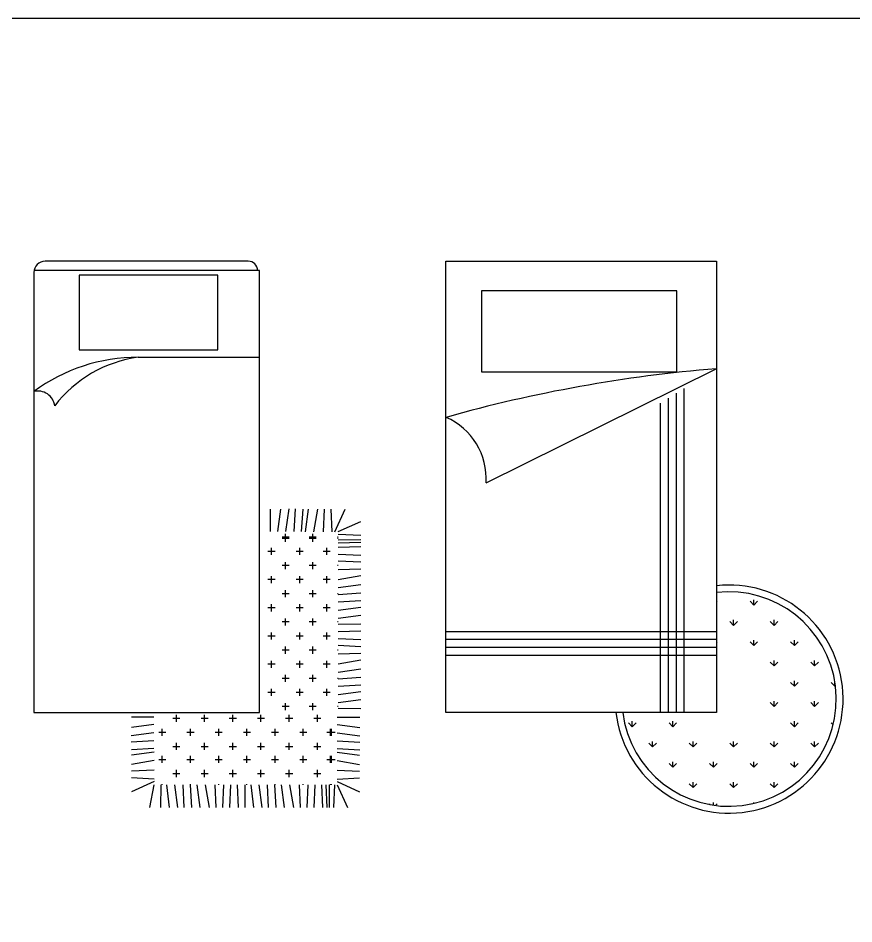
# Model space of a CAD drawing. Extents: x 0.4 to 15.8, y 0.3 to 17.5.
# Drawn here: x 3.667 to 7.373, y 4.284 to 8.298 of the extents above; entities that cross this region are included whole.
import ezdxf

# ---------------------------------------------------------------- set-up
doc = ezdxf.new("R2010")
doc.units = 0
doc.header["$LTSCALE"] = 0.5
doc.header["$MEASUREMENT"] = 0
doc.layers.get('0').update_dxf_attribs({"linetype": 'CONTINUOUS'})
doc.layers.add('Deftpoints', color=7, linetype='CONTINUOUS', plot=False)
doc.layers.add('WWW.DWGAUTOCAD.COM', color=7, linetype='CONTINUOUS')

# ---------------------------------------------------------------- blocks, each defined once
blk = doc.blocks.new('A$C428D3FEE')
for p, q in [((0, 0.4427), (0, 2.4427)), ((0, 2.4427), (1.2, 2.4427)), ((1.2, 2.4427), (1.2, 0.4427)), ((1.2, 2.4427), (1.2, 1.8427)), ((0.1576, 2.3113), (0.1576, 1.9522)), ((1.0241, 2.3113), (0.1576, 2.3113)), ((1.0241, 1.9522), (1.0241, 2.3113)), ((0.1576, 1.9522), (1.0241, 1.9522)), ((0.1781, 1.4598), (1.1985, 1.9659)), ((1.0217, 0.4427), (1.0217, 1.8569)), ((1.0567, 0.4427), (1.0567, 1.8785)), ((0.9517, 0.4427), (0.9517, 1.8137)), ((0.9867, 0.4427), (0.9867, 1.8353)), ((1.2, 0.9329), (1.2024, 0.9353)), ((1.3652, 0.9185), (1.3483, 0.9353)), ((1.3652, 0.9185), (1.3652, 0.9423)), ((1.382, 0.9353), (1.3652, 0.9185)), ((1.2754, 0.8287), (1.2585, 0.8455)), ((1.2753, 0.8287), (1.2753, 0.8525)), ((1.2922, 0.8455), (1.2754, 0.8287)), ((1.4381, 0.8455), (1.455, 0.8287)), ((1.455, 0.8287), (1.455, 0.8525)), ((1.455, 0.8287), (1.4718, 0.8455)), ((0, 0.8021), (1.2, 0.8021)), ((0, 0.7671), (1.2, 0.7671)), ((1.3652, 0.7389), (1.3652, 0.7627)), ((1.5448, 0.7389), (1.5448, 0.7627)), ((0, 0.7321), (1.2, 0.7321)), ((1.2, 0.7533), (1.2024, 0.7557)), ((1.3652, 0.7389), (1.3483, 0.7557)), ((1.382, 0.7557), (1.3652, 0.7389)), ((1.5448, 0.7389), (1.5279, 0.7557)), ((1.5616, 0.7557), (1.5448, 0.7389)), ((0, 0.6971), (1.2, 0.6971)), ((1.4381, 0.6659), (1.455, 0.6491)), ((1.455, 0.6491), (1.455, 0.6729)), ((1.455, 0.6491), (1.4718, 0.6659)), ((1.6346, 0.6491), (1.6177, 0.6659)), ((1.6346, 0.6491), (1.6346, 0.6729)), ((1.6514, 0.6659), (1.6346, 0.6491)), ((1.5448, 0.5593), (1.5279, 0.5761)), ((1.5448, 0.5593), (1.5448, 0.5831)), ((1.5616, 0.5761), (1.5448, 0.5593)), ((1.7244, 0.5593), (1.7075, 0.5761)), ((1.7244, 0.5593), (1.7244, 0.5796)), ((1.7269, 0.5619), (1.7244, 0.5593)), ((1.4381, 0.4863), (1.455, 0.4695)), ((1.455, 0.4695), (1.455, 0.4933)), ((1.455, 0.4695), (1.4718, 0.4863)), ((1.6346, 0.4695), (1.6177, 0.4863)), ((1.6346, 0.4695), (1.6346, 0.4933)), ((1.6514, 0.4863), (1.6346, 0.4695)), ((1.2, 0.4427), (0, 0.4427)), ((0.8263, 0.3797), (0.8263, 0.4035)), ((1.0059, 0.3797), (1.0059, 0.4035)), ((1.5448, 0.3797), (1.5448, 0.4035)), ((0.8263, 0.3797), (0.8095, 0.3965)), ((0.8432, 0.3965), (0.8263, 0.3797)), ((1.0059, 0.3797), (0.9891, 0.3965)), ((1.0228, 0.3965), (1.0059, 0.3797)), ((1.5448, 0.3797), (1.5279, 0.3965)), ((1.5616, 0.3965), (1.5448, 0.3797)), ((1.7167, 0.3874), (1.7075, 0.3965)), ((0.9161, 0.2899), (0.8993, 0.3067)), ((0.9161, 0.2899), (0.9161, 0.3137)), ((0.933, 0.3067), (0.9161, 0.2899)), ((1.0958, 0.2899), (1.0789, 0.3067)), ((1.0957, 0.2899), (1.0957, 0.3137)), ((1.1126, 0.3067), (1.0958, 0.2899)), ((1.2754, 0.2899), (1.2585, 0.3067)), ((1.2753, 0.2899), (1.2753, 0.3137)), ((1.2922, 0.3067), (1.2754, 0.2899)), ((1.4381, 0.3067), (1.455, 0.2899)), ((1.455, 0.2899), (1.455, 0.3137)), ((1.455, 0.2899), (1.4718, 0.3067)), ((1.6346, 0.2899), (1.6177, 0.3067)), ((1.6346, 0.2899), (1.6346, 0.3137)), ((1.6514, 0.3067), (1.6346, 0.2899)), ((1.0059, 0.2001), (0.9891, 0.2169)), ((1.0059, 0.2001), (1.0059, 0.2239)), ((1.0228, 0.2169), (1.0059, 0.2001)), ((1.1856, 0.2001), (1.1687, 0.2169)), ((1.1855, 0.2001), (1.1855, 0.2239)), ((1.2024, 0.2169), (1.1856, 0.2001)), ((1.3652, 0.2001), (1.3483, 0.2169)), ((1.3652, 0.2001), (1.3652, 0.2239)), ((1.382, 0.2169), (1.3652, 0.2001)), ((1.5448, 0.2001), (1.5279, 0.2169)), ((1.5448, 0.2001), (1.5448, 0.2239)), ((1.5616, 0.2169), (1.5448, 0.2001)), ((1.0958, 0.1103), (1.0789, 0.1271)), ((1.0957, 0.1103), (1.0957, 0.1341)), ((1.1126, 0.1271), (1.0958, 0.1103)), ((1.2754, 0.1103), (1.2585, 0.1271)), ((1.2753, 0.1103), (1.2753, 0.1341)), ((1.2922, 0.1271), (1.2754, 0.1103)), ((1.4381, 0.1271), (1.455, 0.1103)), ((1.455, 0.1103), (1.455, 0.1341)), ((1.455, 0.1103), (1.4718, 0.1271)), ((1.1855, 0.0318), (1.1855, 0.0443)), ((1.3652, 0.0395), (1.3652, 0.0443)), ((1.172, 0.034), (1.1687, 0.0373)), ((1.1955, 0.0304), (1.2024, 0.0373)), ((1.3496, 0.0361), (1.3483, 0.0373))]:
    blk.add_line(p, q)
for centre, radius, start, end in [((1.7165, -4.3539), 6.341, 94.68621, 105.70277), ((-0.1173, 1.4788), 0.296, 356.3031, 66.5848), ((1.2554, 0.502), 0.5053, 186.7434, 96.2929), ((1.2554, 0.502), 0.4753, 187.1712, 96.6919)]:
    blk.add_arc(centre, radius, start, end)
blk = doc.blocks.new('A$C75517FAE')
for p, q in [((0.95, 2.4216), (0.05, 2.4216)), ((1, 2.3796), (0, 2.3796)), ((0, 2.3716), (0, 0.4216)), ((1, 0.4216), (1, 2.3796)), ((0.2011, 2.3591), (0.2011, 2.0291)), ((0.8161, 2.3591), (0.2011, 2.3591)), ((0.8161, 2.0291), (0.8161, 2.3591)), ((0.2011, 2.0291), (0.8161, 2.0291)), ((0.4628, 1.9955), (1, 1.9955)), ((1.0486, 1.2231), (1.0496, 1.3231)), ((1.0823, 1.2232), (1.0952, 1.3231)), ((1.1178, 1.2231), (1.1314, 1.3235)), ((1.1545, 1.2231), (1.1604, 1.3235)), ((1.1874, 1.223), (1.1942, 1.323)), ((1.2044, 1.2225), (1.218, 1.3225)), ((1.2412, 1.2225), (1.2586, 1.3225)), ((1.2844, 1.2225), (1.2884, 1.3225)), ((1.3231, 1.2224), (1.3183, 1.3224)), ((1.3345, 1.2222), (1.3796, 1.3224)), ((1.3493, 1.2231), (1.4495, 1.2681)), ((1.1163, 1.1822), (1.1163, 1.2134)), ((1.1163, 1.1772), (1.1163, 1.2084)), ((1.2363, 1.1822), (1.2363, 1.2134)), ((1.2363, 1.1772), (1.2363, 1.2084)), ((1.3495, 1.2117), (1.4495, 1.2069)), ((1.1319, 1.1978), (1.1006, 1.1978)), ((1.1319, 1.1928), (1.1006, 1.1928)), ((1.2519, 1.1978), (1.2206, 1.1978)), ((1.2519, 1.1928), (1.2206, 1.1928)), ((1.3495, 1.1978), (1.3456, 1.1978)), ((1.3495, 1.1928), (1.3456, 1.1928)), ((1.3495, 1.1872), (1.4495, 1.1881)), ((1.3495, 1.173), (1.4495, 1.1769)), ((1.0694, 1.1353), (1.0381, 1.1353)), ((1.0538, 1.1197), (1.0538, 1.1509)), ((1.1944, 1.1353), (1.1631, 1.1353)), ((1.1788, 1.1197), (1.1788, 1.1509)), ((1.3144, 1.1353), (1.2831, 1.1353)), ((1.2988, 1.1197), (1.2988, 1.1509)), ((1.3495, 1.1538), (1.4495, 1.1577)), ((1.1163, 1.0572), (1.1163, 1.0884)), ((1.2363, 1.0572), (1.2363, 1.0884)), ((1.3495, 1.1236), (1.4495, 1.1188)), ((1.3495, 1.0934), (1.4495, 1.0886)), ((1.1319, 1.0728), (1.1006, 1.0728)), ((1.2519, 1.0728), (1.2206, 1.0728)), ((1.3495, 1.0728), (1.3456, 1.0728)), ((1.3495, 1.0548), (1.4495, 1.0586)), ((1.0694, 1.0103), (1.0381, 1.0103)), ((1.0538, 0.9947), (1.0538, 1.0259)), ((1.1944, 1.0103), (1.1631, 1.0103)), ((1.1788, 0.9947), (1.1788, 1.0259)), ((1.3144, 1.0103), (1.2831, 1.0103)), ((1.2988, 0.9947), (1.2988, 1.0259)), ((1.3495, 1.0115), (1.4495, 1.0289)), ((1.1163, 0.9322), (1.1163, 0.9634)), ((1.2363, 0.9322), (1.2363, 0.9634)), ((1.3495, 0.9748), (1.4495, 0.9883)), ((1.1319, 0.9478), (1.1006, 0.9478)), ((1.2519, 0.9478), (1.2206, 0.9478)), ((1.3495, 0.9478), (1.3456, 0.9478)), ((1.3495, 0.9448), (1.4495, 0.9516)), ((1.0694, 0.8853), (1.0381, 0.8853)), ((1.0538, 0.8697), (1.0538, 0.9009)), ((1.1944, 0.8853), (1.1631, 0.8853)), ((1.1788, 0.8697), (1.1788, 0.9009)), ((1.3144, 0.8853), (1.2831, 0.8853)), ((1.2988, 0.8697), (1.2988, 0.9009)), ((1.3496, 0.9119), (1.4499, 0.9177)), ((1.3496, 0.8752), (1.4499, 0.8887)), ((1.3496, 0.8397), (1.4495, 0.8525)), ((1.1319, 0.8228), (1.1006, 0.8228)), ((1.1163, 0.8072), (1.1163, 0.8384)), ((1.2519, 0.8228), (1.2206, 0.8228)), ((1.2363, 0.8072), (1.2363, 0.8384)), ((1.3495, 0.8228), (1.3456, 0.8228)), ((1.3495, 0.8133), (1.4495, 0.8142)), ((1.0538, 0.7447), (1.0538, 0.7759)), ((1.1788, 0.7447), (1.1788, 0.7759)), ((1.2988, 0.7447), (1.2988, 0.7759)), ((1.3495, 0.7799), (1.4495, 0.7838)), ((1.0694, 0.7603), (1.0381, 0.7603)), ((1.1944, 0.7603), (1.1631, 0.7603)), ((1.3144, 0.7603), (1.2831, 0.7603)), ((1.3495, 0.7497), (1.4495, 0.7449)), ((1.1319, 0.6978), (1.1006, 0.6978)), ((1.1163, 0.6822), (1.1163, 0.7134)), ((1.2519, 0.6978), (1.2206, 0.6978)), ((1.2363, 0.6822), (1.2363, 0.7134)), ((1.3495, 0.6978), (1.3456, 0.6978)), ((1.3495, 0.7195), (1.4495, 0.7147)), ((1.3495, 0.6809), (1.4495, 0.6847)), ((1.0538, 0.6197), (1.0538, 0.6509)), ((1.1788, 0.6197), (1.1788, 0.6509)), ((1.2988, 0.6197), (1.2988, 0.6509)), ((1.3495, 0.6376), (1.4495, 0.655)), ((1.0694, 0.6353), (1.0381, 0.6353)), ((1.1944, 0.6353), (1.1631, 0.6353)), ((1.3144, 0.6353), (1.2831, 0.6353)), ((1.3495, 0.6009), (1.4495, 0.6144)), ((1.1319, 0.5728), (1.1006, 0.5728)), ((1.1163, 0.5572), (1.1163, 0.5884)), ((1.2519, 0.5728), (1.2206, 0.5728)), ((1.2363, 0.5572), (1.2363, 0.5884)), ((1.3495, 0.5728), (1.3456, 0.5728)), ((1.3495, 0.5709), (1.4495, 0.5777)), ((1.0538, 0.4947), (1.0538, 0.5259)), ((1.1788, 0.4947), (1.1788, 0.5259)), ((1.2988, 0.4947), (1.2988, 0.5259)), ((1.3496, 0.5381), (1.4499, 0.5438)), ((1.0694, 0.5103), (1.0381, 0.5103)), ((1.1944, 0.5103), (1.1631, 0.5103)), ((1.3144, 0.5103), (1.2831, 0.5103)), ((1.3496, 0.5013), (1.4499, 0.5148)), ((1.1319, 0.4478), (1.1006, 0.4478)), ((1.1163, 0.4322), (1.1163, 0.4634)), ((1.2519, 0.4478), (1.2206, 0.4478)), ((1.2363, 0.4322), (1.2363, 0.4634)), ((1.3495, 0.4478), (1.3456, 0.4478)), ((1.3496, 0.4658), (1.4495, 0.4786)), ((0, 0.4216), (1, 0.4216)), ((0.6321, 0.3805), (0.6321, 0.4118)), ((0.7571, 0.3805), (0.7571, 0.4118)), ((0.8821, 0.3805), (0.8821, 0.4118)), ((1.0071, 0.3805), (1.0071, 0.4118)), ((1.1321, 0.3805), (1.1321, 0.4118)), ((1.2571, 0.3805), (1.2571, 0.4118)), ((1.3496, 0.4412), (1.4499, 0.4392)), ((0.5323, 0.4013), (0.4323, 0.4003)), ((0.5323, 0.3677), (0.4323, 0.3548)), ((0.6165, 0.3962), (0.6478, 0.3962)), ((0.7415, 0.3962), (0.7728, 0.3962)), ((0.8665, 0.3962), (0.8978, 0.3962)), ((0.9915, 0.3962), (1.0228, 0.3962)), ((1.1165, 0.3962), (1.1478, 0.3962)), ((1.2415, 0.3962), (1.2728, 0.3962)), ((1.345, 0.4013), (1.445, 0.4003)), ((1.345, 0.3677), (1.445, 0.3548)), ((0.5323, 0.3321), (0.4319, 0.3185)), ((0.554, 0.3337), (0.5853, 0.3337)), ((0.5696, 0.318), (0.5696, 0.3493)), ((0.679, 0.3337), (0.7103, 0.3337)), ((0.6946, 0.318), (0.6946, 0.3493)), ((0.804, 0.3337), (0.8353, 0.3337)), ((0.8196, 0.318), (0.8196, 0.3493)), ((0.929, 0.3337), (0.9603, 0.3337)), ((0.9446, 0.318), (0.9446, 0.3493)), ((1.054, 0.3337), (1.0853, 0.3337)), ((1.0696, 0.318), (1.0696, 0.3493)), ((1.179, 0.3337), (1.2103, 0.3337)), ((1.1946, 0.318), (1.1946, 0.3493)), ((1.299, 0.3337), (1.3303, 0.3337)), ((1.304, 0.3337), (1.3353, 0.3337)), ((1.3146, 0.318), (1.3146, 0.3493)), ((1.3196, 0.318), (1.3196, 0.3493)), ((1.345, 0.3321), (1.4453, 0.3185)), ((0.5323, 0.2954), (0.432, 0.2895)), ((0.6321, 0.2555), (0.6321, 0.2868)), ((0.7571, 0.2555), (0.7571, 0.2868)), ((0.8821, 0.2555), (0.8821, 0.2868)), ((1.0071, 0.2555), (1.0071, 0.2868)), ((1.1321, 0.2555), (1.1321, 0.2868)), ((1.2571, 0.2555), (1.2571, 0.2868)), ((1.345, 0.2954), (1.4453, 0.2895)), ((0.5324, 0.2625), (0.4324, 0.2557)), ((0.5329, 0.2455), (0.4329, 0.2319)), ((0.6165, 0.2712), (0.6478, 0.2712)), ((0.7415, 0.2712), (0.7728, 0.2712)), ((0.8665, 0.2712), (0.8978, 0.2712)), ((0.9915, 0.2712), (1.0228, 0.2712)), ((1.1165, 0.2712), (1.1478, 0.2712)), ((1.2415, 0.2712), (1.2728, 0.2712)), ((1.3444, 0.2455), (1.4444, 0.2319)), ((1.3449, 0.2625), (1.4449, 0.2557)), ((0.5329, 0.2087), (0.4329, 0.1913)), ((0.554, 0.2137), (0.5853, 0.2137)), ((0.5696, 0.198), (0.5696, 0.2293)), ((0.679, 0.2137), (0.7103, 0.2137)), ((0.6946, 0.198), (0.6946, 0.2293)), ((0.804, 0.2137), (0.8353, 0.2137)), ((0.8196, 0.198), (0.8196, 0.2293)), ((0.929, 0.2137), (0.9603, 0.2137)), ((0.9446, 0.198), (0.9446, 0.2293)), ((1.054, 0.2137), (1.0853, 0.2137)), ((1.0696, 0.198), (1.0696, 0.2293)), ((1.179, 0.2137), (1.2103, 0.2137)), ((1.1946, 0.198), (1.1946, 0.2293)), ((1.299, 0.2137), (1.3303, 0.2137)), ((1.304, 0.2137), (1.3353, 0.2137)), ((1.3146, 0.198), (1.3146, 0.2293)), ((1.3196, 0.198), (1.3196, 0.2293)), ((1.3444, 0.2087), (1.4443, 0.1913)), ((0.533, 0.1655), (0.433, 0.1615)), ((0.6321, 0.1355), (0.6321, 0.1668)), ((0.7571, 0.1355), (0.7571, 0.1668)), ((0.8821, 0.1355), (0.8821, 0.1668)), ((1.0071, 0.1355), (1.0071, 0.1668)), ((1.1321, 0.1355), (1.1321, 0.1668)), ((1.2571, 0.1355), (1.2571, 0.1668)), ((1.3443, 0.1655), (1.4443, 0.1615)), ((0.533, 0.1268), (0.433, 0.1316)), ((0.6165, 0.1512), (0.6478, 0.1512)), ((0.7415, 0.1512), (0.7728, 0.1512)), ((0.8665, 0.1512), (0.8978, 0.1512)), ((0.9915, 0.1512), (1.0228, 0.1512)), ((1.1165, 0.1512), (1.1478, 0.1512)), ((1.2415, 0.1512), (1.2728, 0.1512)), ((1.3443, 0.1268), (1.4443, 0.1316)), ((0.5332, 0.1154), (0.433, 0.0703)), ((0.5323, 0.1004), (0.5125, 0)), ((0.563, 0.1004), (0.5611, 0)), ((0.5696, 0.1004), (0.5696, 0.1043)), ((0.5877, 0.1004), (0.6005, 0.0004)), ((0.6232, 0.1004), (0.6367, 0)), ((0.6599, 0.1004), (0.6657, 0)), ((0.6928, 0.1004), (0.6995, 0.0004)), ((0.6946, 0.1004), (0.6946, 0.1043)), ((0.7228, 0.1004), (0.7363, 0.0004)), ((0.7595, 0.1004), (0.7769, 0.0004)), ((0.8027, 0.1004), (0.8066, 0.0004)), ((0.8196, 0.1004), (0.8196, 0.1043)), ((0.8414, 0.1004), (0.8366, 0.0004)), ((0.8716, 0.1004), (0.8668, 0.0004)), ((0.9018, 0.1004), (0.9057, 0.0004)), ((0.9351, 0.1004), (0.9361, 0.0004)), ((0.9446, 0.1004), (0.9446, 0.1043)), ((0.9615, 0.1004), (0.9744, 0.0004)), ((0.9971, 0.1004), (1.0106, 0)), ((1.0338, 0.1004), (1.0396, 0)), ((1.0667, 0.1004), (1.0734, 0.0004)), ((1.0696, 0.1004), (1.0696, 0.1043)), ((1.0966, 0.1004), (1.1102, 0.0004)), ((1.1334, 0.1004), (1.1508, 0.0004)), ((1.1766, 0.1004), (1.1805, 0.0004)), ((1.1946, 0.1004), (1.1946, 0.1043)), ((1.2153, 0.1004), (1.2105, 0.0004)), ((1.2455, 0.1004), (1.2407, 0.0004)), ((1.2757, 0.1004), (1.2796, 0.0004)), ((1.2949, 0.1004), (1.2987, 0.0004)), ((1.309, 0.1004), (1.31, 0.0004)), ((1.3146, 0.1004), (1.3146, 0.1043)), ((1.3196, 0.1004), (1.3196, 0.1043)), ((1.3335, 0.1004), (1.3287, 0.0004)), ((1.3441, 0.1154), (1.4443, 0.0703)), ((1.3449, 0.1006), (1.39, 0.0004))]:
    blk.add_line(p, q)
for centre, radius, start, end in [((0.05, 2.3716), 0.05, 90, 180), ((0.95, 2.3796), 0.042, 0, 90), ((0.4606, 1.2201), 0.7754, 89.843, 126.4474), ((0.5374, 1.441), 0.5595, 97.6699, 142.6283), ((0.018, 1.7706), 0.0754, 7.6195, 103.8079)]:
    blk.add_arc(centre, radius, start, end)

msp = doc.modelspace()

# ---------------------------------------------------------------- linework, layer by layer
at = {"layer": 'Deftpoints'}
msp.add_lwpolyline([(0.4002, 8.2978), (15.7542, 8.2978), (15.7542, 0.2704), (0.4002, 0.2704)], close=True, dxfattribs=at)

# ---------------------------------------------------------------- block references
at = {"layer": 'WWW.DWGAUTOCAD.COM'}
for name, p in [('A$C75517FAE', (3.7369, 4.7993)), ('A$C428D3FEE', (5.5639, 4.7783))]:
    msp.add_blockref(name, p, dxfattribs=at)

doc.saveas('drawing.dxf')
